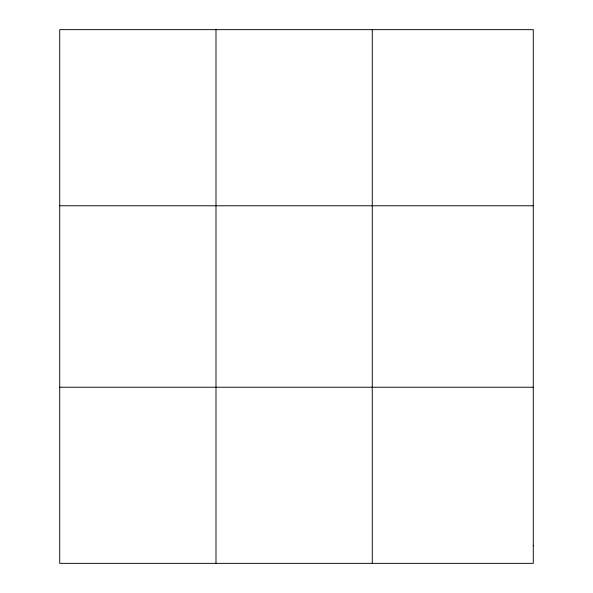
<?xml version="1.0" encoding="UTF-8"?>
<svg xmlns="http://www.w3.org/2000/svg" width="593" height="593" viewBox="0 0 593 593"><rect width="100%" height="100%" fill="white"/><g stroke="black" fill="none" stroke-linecap="round" stroke-linejoin="round"><path stroke-width="0.89" d="M215.993 29.65L215.993 563.35M372.271 29.65L372.271 563.35M59.723 205.771L533.277 205.771M59.723 387.229L533.277 387.229M533.277 545.738L533.277 563.35L59.723 563.35L59.723 29.65L533.277 29.65L533.277 545.738"/></g></svg>
